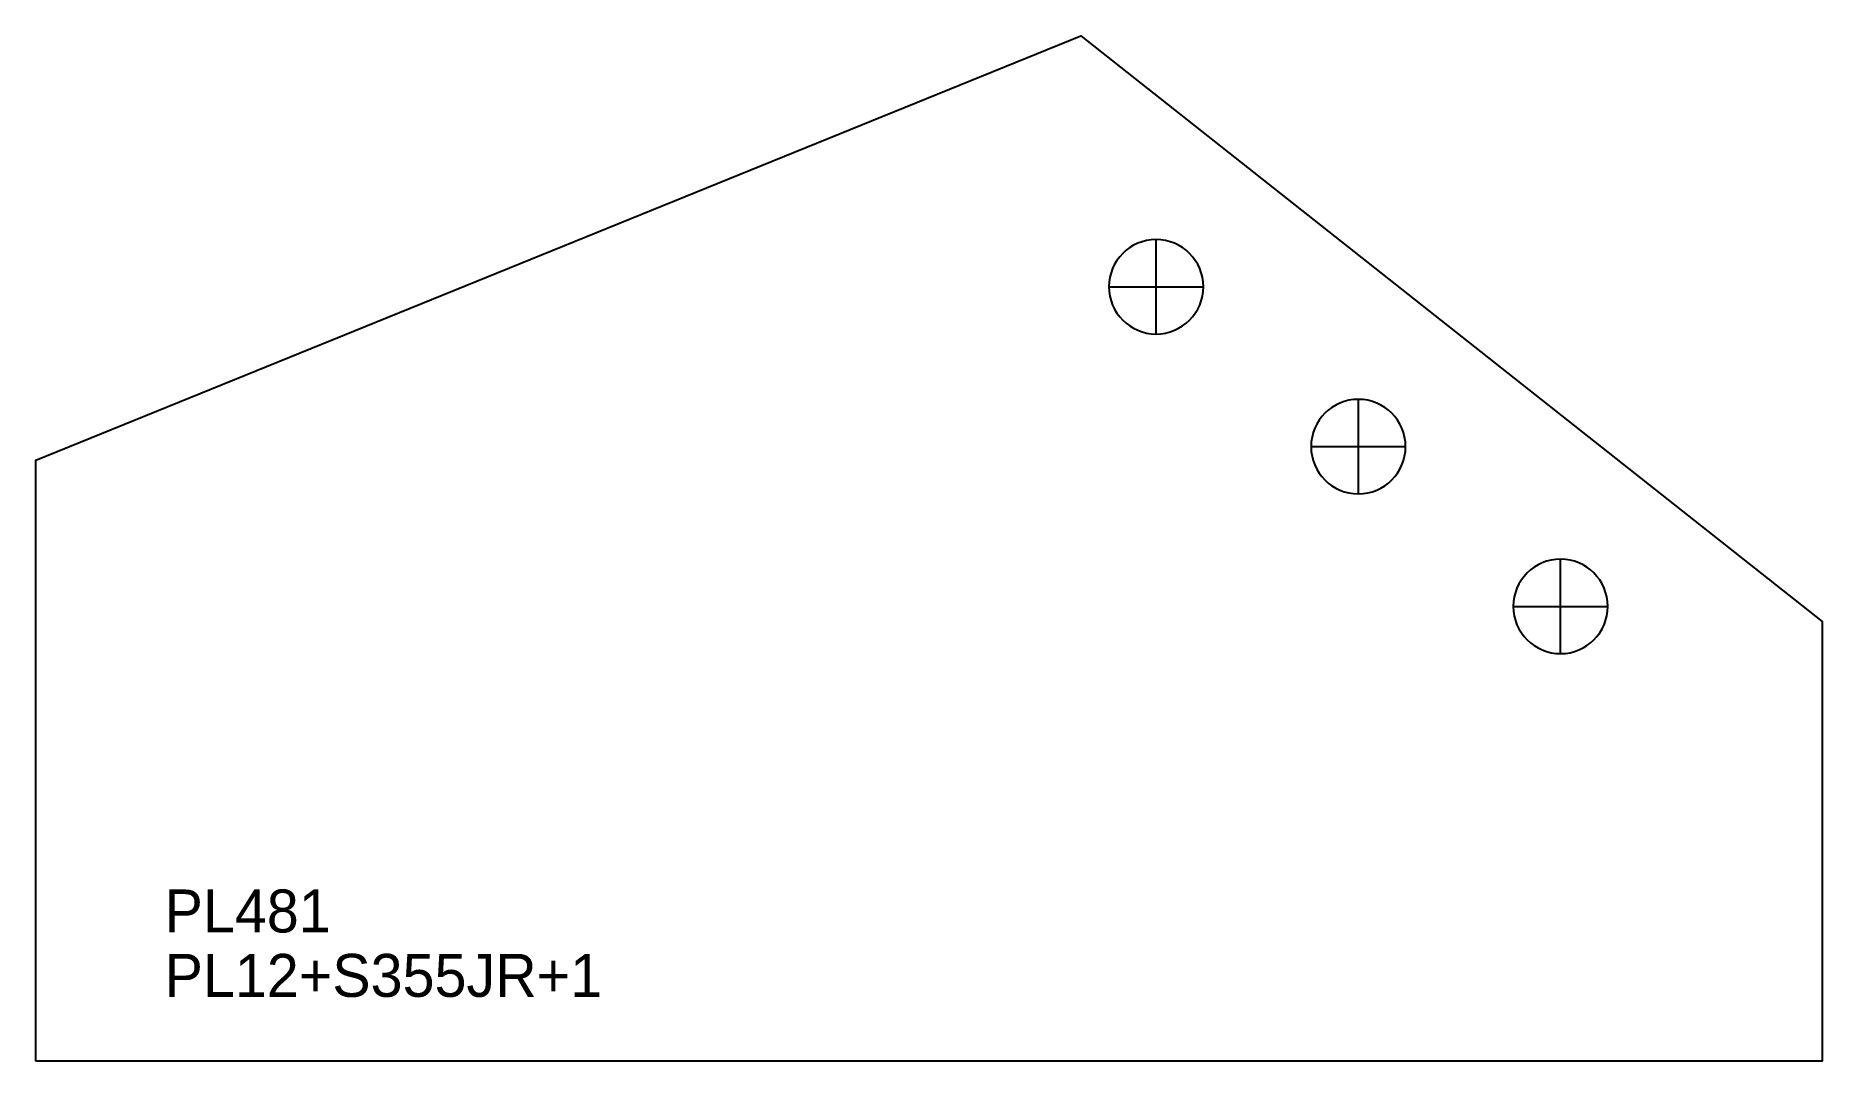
# Model space of a CAD drawing. Extents: x 0 to 416, y 0 to 239.
import ezdxf

# ---------------------------------------------------------------- set-up
doc = ezdxf.new("R2010")
doc.units = 0
for name, color, linetype in [('22', 7, 'CONTINUOUS'), ('CUT', 7, 'CONTINUOUS'), ('SCRIBE', 3, 'CONTINUOUS'), ('TEXT', 7, 'CONTINUOUS')]:
    doc.layers.add(name, color=color, linetype=linetype)

msp = doc.modelspace()

# ---------------------------------------------------------------- linework, layer by layer
at = {"layer": '22', "color": 7, "linetype": 'CONTINUOUS'}
for p, q in [((260.82, 169.34), (260.82, 191.34)), ((249.82, 180.34), (271.82, 180.34)), ((307.89, 132.13), (307.89, 154.13)), ((296.89, 143.13), (318.89, 143.13)), ((354.96, 94.92), (354.96, 116.92)), ((343.96, 105.92), (365.96, 105.92))]:
    msp.add_line(p, q, dxfattribs=at)
for points in [[(260.82, 191.34, 1), (260.82, 169.34, 1)], [(307.89, 154.13, 1), (307.89, 132.13, 1)], [(354.96, 116.92, 1), (354.96, 94.92, 1)]]:
    msp.add_lwpolyline(points, format="xyb", close=True, dxfattribs=at)
at = {"layer": 'CUT', "color": 7, "linetype": 'CONTINUOUS'}
msp.add_lwpolyline([(0, 0), (0, 140), (243.31, 238.8), (415.89, 102.37), (415.89, 0)], close=True, dxfattribs=at)

# ---------------------------------------------------------------- texts
at = {"layer": 'SCRIBE', "color": 3}
msp.add_text('PL481', height=10, dxfattribs=at).set_placement((30, 30))
at = {"layer": 'TEXT', "color": 7}
msp.add_text('PL12+S355JR+1', height=10, dxfattribs=at).set_placement((30, 15))

doc.saveas('drawing.dxf')
